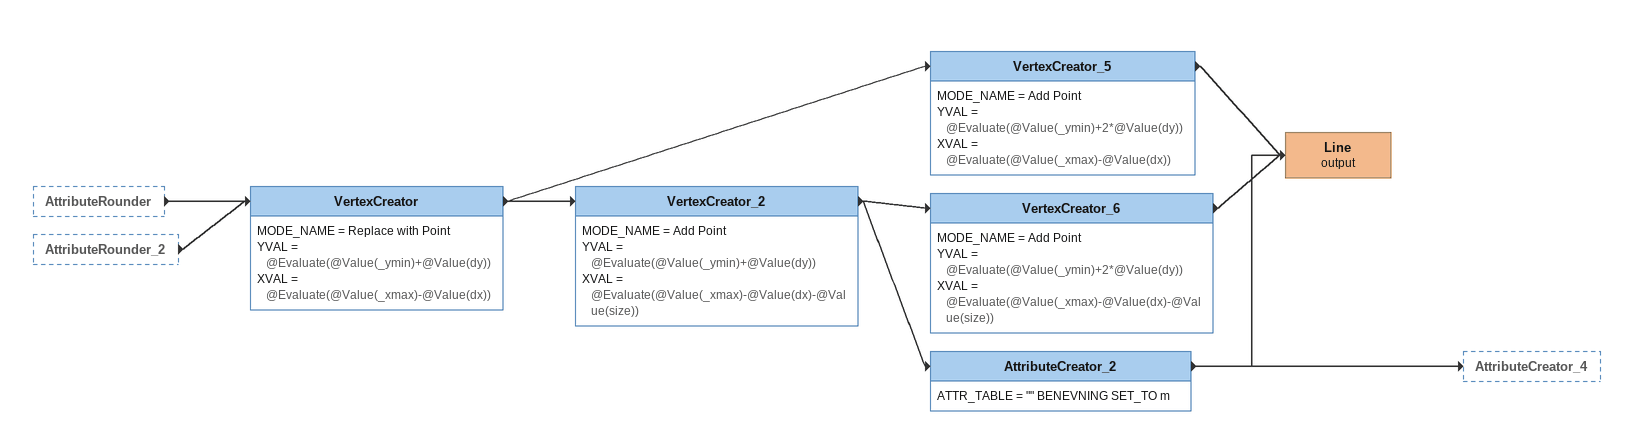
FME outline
AttributeRounder [outside]
    -> VertexCreator
AttributeRounder_2 [outside]
    -> VertexCreator
VertexCreator
    MODE_NAME = Replace with Point
    YVAL = @Evaluate(@Value(_ymin)+@Value(dy))
    XVAL = @Evaluate(@Value(_xmax)-@Value(dx))
    -> VertexCreator_2
    -> VertexCreator_5
VertexCreator_5
    MODE_NAME = Add Point
    YVAL = @Evaluate(@Value(_ymin)+2*@Value(dy))
    XVAL = @Evaluate(@Value(_xmax)-@Value(dx))
    -> Line (output)
VertexCreator_2
    MODE_NAME = Add Point
    YVAL = @Evaluate(@Value(_ymin)+@Value(dy))
    XVAL = @Evaluate(@Value(_xmax)-@Value(dx)-@Value(size))
    -> AttributeCreator_2
    -> VertexCreator_6
VertexCreator_6
    MODE_NAME = Add Point
    YVAL = @Evaluate(@Value(_ymin)+2*@Value(dy))
    XVAL = @Evaluate(@Value(_xmax)-@Value(dx)-@Value(size))
    -> Line (output)
AttributeCreator_2
    ATTR_TABLE = "" BENEVNING SET_TO m
    -> Line (output)
    -> AttributeCreator_4
Line (output)
